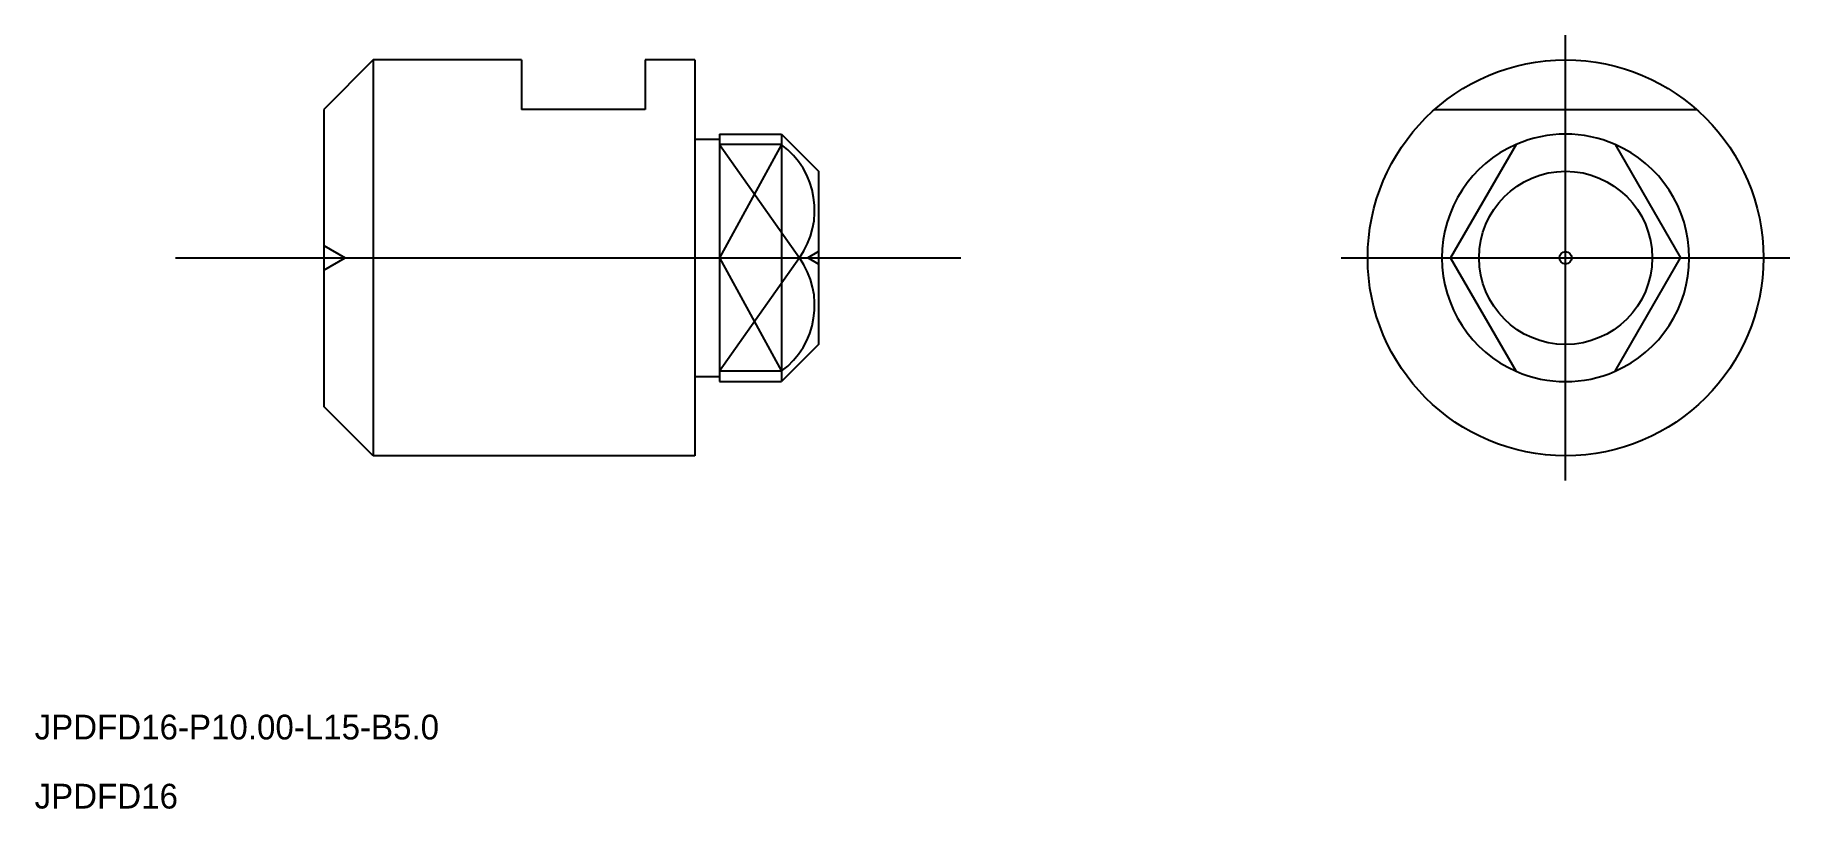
# Model space of a CAD drawing. Extents: x 557 to 1157, y 577 to 1214.
# Drawn here: x 556.9 to 627.8, y 576.8 to 608.1 of the extents above; entities outside this region: 1.
import ezdxf

# ---------------------------------------------------------------- set-up
doc = ezdxf.new("R2010")
doc.units = 0
for name, pattern in [('CENTER', [50.8, 31.75, -6.35, 6.35, -6.35]), ('DASHED', [19.05, 12.7, -6.35]), ('PHANTOM', [63.5, 31.75, -6.35, 6.35, -6.35, 6.35, -6.35])]:
    doc.linetypes.add(name, pattern=pattern)
doc.layers.get('0').update_dxf_attribs({"linetype": 'CONTINUOUS'})
doc.layers.add('CENTER', color=1, linetype='CENTER')

msp = doc.modelspace()

# ---------------------------------------------------------------- linework, layer by layer
at = {"color": 7, "linetype": 'CONTINUOUS'}
for p, q in [((1157.052, 1214.202), (1157.052, 1212.202)), ((570.545, 607.101), (568.545, 605.101)), ((570.545, 607.101), (570.545, 591.101)), ((576.545, 607.101), (570.545, 607.101)), ((576.545, 607.101), (576.545, 605.101)), ((583.545, 607.101), (581.545, 607.101)), ((581.545, 607.101), (581.545, 605.101)), ((583.545, 607.101), (583.545, 591.101)), ((568.545, 605.101), (568.545, 593.101)), ((581.545, 605.101), (576.545, 605.101)), ((583.545, 603.901), (584.545, 603.901)), ((584.545, 604.101), (587.045, 604.101)), ((584.545, 604.101), (584.545, 594.101)), ((587.045, 604.101), (588.545, 602.601)), ((587.045, 604.101), (587.045, 594.101)), ((587.045, 603.684), (584.545, 603.684)), ((616.75, 603.684), (614.104, 599.101)), ((620.75, 603.684), (623.396, 599.101)), ((588.545, 602.601), (588.545, 595.601)), ((584.545, 599.101), (587.773, 599.101)), ((616.75, 594.519), (614.104, 599.101)), ((620.75, 594.519), (623.396, 599.101)), ((588.545, 595.601), (587.045, 594.101)), ((587.045, 594.519), (584.545, 594.519)), ((583.545, 594.301), (584.545, 594.301)), ((584.545, 594.101), (587.045, 594.101)), ((570.545, 591.101), (568.545, 593.101)), ((583.545, 591.101), (570.545, 591.101))]:
    msp.add_line(p, q, dxfattribs=at)
at = {"color": 3, "linetype": 'DASHED'}
for p, q in [((613.459, 605.101), (624.042, 605.101)), ((568.545, 599.601), (569.411, 599.101)), ((568.545, 598.601), (569.411, 599.101)), ((588.545, 599.351), (588.112, 599.101)), ((588.545, 598.851), (588.112, 599.101))]:
    msp.add_line(p, q, dxfattribs=at)
at = {"color": 3, "linetype": 'CONTINUOUS'}
for p, q in [((584.545, 603.684), (587.773, 599.101)), ((587.045, 603.684), (584.545, 599.101)), ((587.773, 599.101), (584.545, 594.519)), ((584.545, 599.101), (587.045, 594.519))]:
    msp.add_line(p, q, dxfattribs=at)
at = {"color": 7, "linetype": 'CONTINUOUS'}
for radius in [8, 3.5, 0.25]:
    msp.add_circle((618.75, 599.101), radius, dxfattribs=at)
for start, end in [(66.42182, 113.57818), (246.42182, 293.57818)]:
    msp.add_arc((618.75, 599.101), 5, start, end, dxfattribs=at)
for centre, start, end in [((585.096, 601.025), 324.29382, 53.76903), ((585.096, 597.177), 306.23097, 35.70618)]:
    msp.add_arc(centre, 3.296, start, end)
at = {"color": 3, "linetype": 'PHANTOM'}
for start, end in [(113.57818, 246.42182), (293.57818, 66.42182)]:
    msp.add_arc((618.75, 599.101), 5, start, end, dxfattribs=at)
at = {"layer": 'CENTER', "color": 1, "linetype": 'CENTER'}
for p, q in [((618.75, 590.101), (618.75, 608.101)), ((562.545, 599.101), (599.545, 599.101)), ((609.682, 599.101), (627.819, 599.101))]:
    msp.add_line(p, q, dxfattribs=at)

# ---------------------------------------------------------------- texts
at = {"color": 7, "linetype": 'CONTINUOUS'}
for s, p in [('JPDFD16-P10.00-L15-B5.0', (556.855, 579.641)), ('JPDFD16', (556.855, 576.849))]:
    msp.add_text(s, height=1, dxfattribs=at).set_placement(p)

doc.saveas('drawing.dxf')
